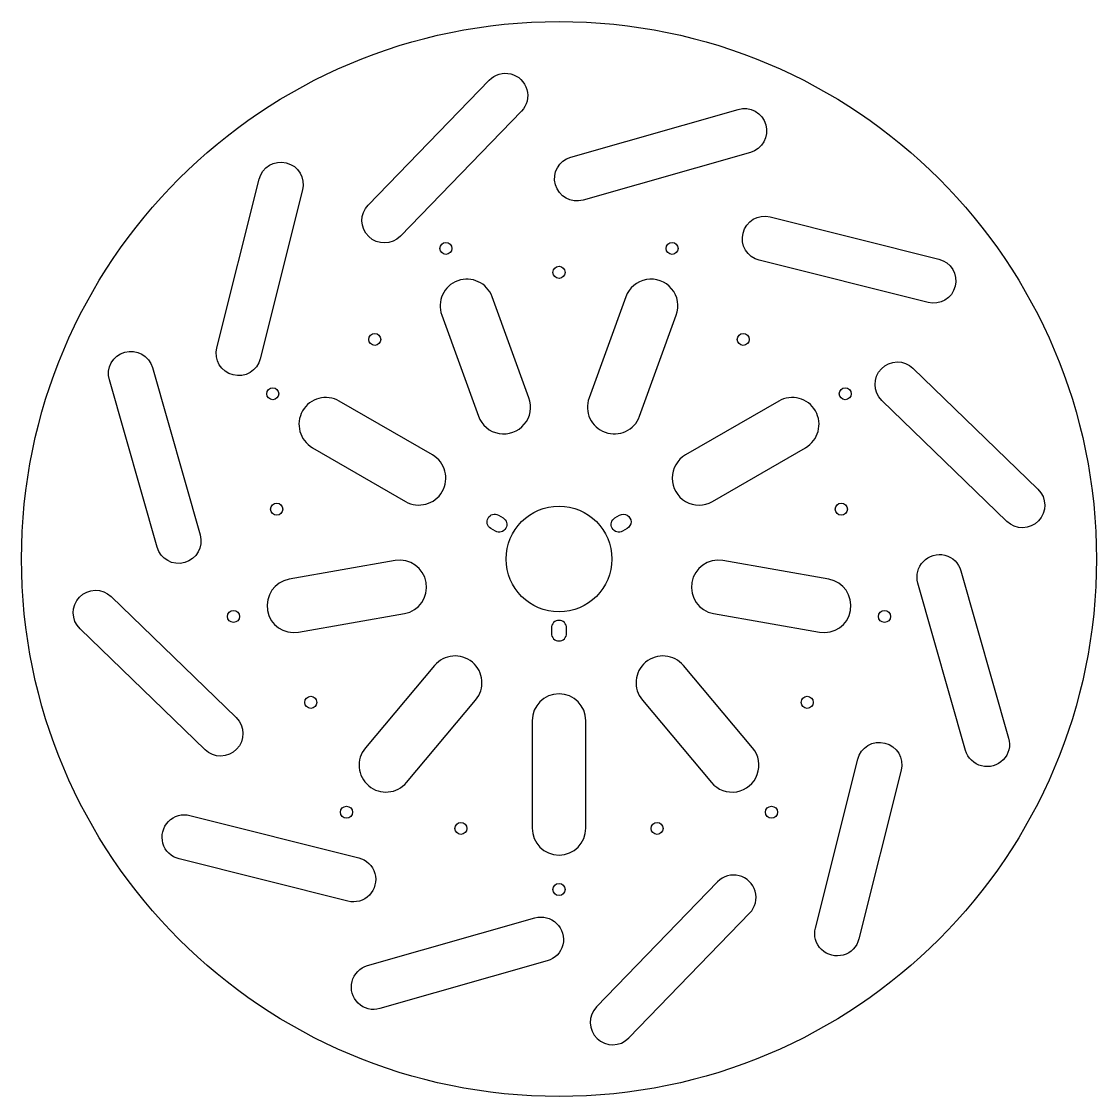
# Model space of a CAD drawing. Header units: millimetres. Extents: x -300 to 300, y -300 to 300.
import ezdxf

# ---------------------------------------------------------------- set-up
doc = ezdxf.new("R2010")
doc.units = ezdxf.units.MM
doc.layers.get('0').update_dxf_attribs({"linetype": 'CONTINUOUS'})

msp = doc.modelspace()

# ---------------------------------------------------------------- linework, layer by layer
for points in [[(-106.48, 197.58), (-38.91, 267.33, -1), (-20.96, 249.94), (-88.53, 180.19, -1)], [(6.57, 224.35), (99.97, 250.97, -1), (106.82, 226.93), (13.43, 200.31, -1)], [(-191.01, 117.87), (-167.36, 212.06, -1), (-143.12, 205.97), (-166.76, 111.78, -1)], [(117.87, 191.01), (212.06, 167.36, -1), (205.97, 143.12), (111.78, 166.76, -1)], [(-37.29, 146.32, 1), (-65.48, 136.06), (-44.96, 79.68, 1), (-16.77, 89.94)], [(65.48, 136.06, 1), (37.29, 146.32), (16.77, 89.94, 1), (44.96, 79.68)], [(-224.35, 6.57), (-250.97, 99.97, -1), (-226.93, 106.82), (-200.31, 13.43, -1)], [(197.58, 106.48), (267.33, 38.91, -1), (249.94, 20.96), (180.19, 88.53, -1)], [(-122.62, 88.12, 1), (-137.62, 62.13), (-85.66, 32.13, 1), (-70.66, 58.12)], [(137.62, 62.13, 1), (122.62, 88.12), (70.66, 58.12, 1), (85.66, 32.13)], [(-35.47, 15.57), (-38.07, 17.07, -1), (-33.82, 24.43), (-31.22, 22.93, -1)], [(31.22, 22.93), (33.82, 24.43, -1), (38.07, 17.07), (35.47, 15.57, -1)], [(224.35, -6.57), (250.97, -99.97, -1), (226.93, -106.82), (200.31, -13.43, -1)], [(-150.57, -11.32, 1), (-145.36, -40.86), (-86.27, -30.44, 1), (-91.48, -0.9)], [(145.36, -40.86, 1), (150.57, -11.32), (91.48, -0.9, 1), (86.27, -30.44)], [(-197.58, -106.48), (-267.33, -38.91, -1), (-249.94, -20.96), (-180.19, -88.53, -1)], [(-4.25, -41.5, 1), (4.25, -41.5), (4.25, -38.5, 1), (-4.25, -38.5)], [(-108.07, -105.46, 1), (-85.09, -124.74), (-46.52, -78.78, 1), (-69.5, -59.49)], [(85.09, -124.74, 1), (108.07, -105.46), (69.5, -59.49, 1), (46.52, -78.78)], [(15, -90.25, 1), (-15, -90.25), (-15, -150.25, 1), (15, -150.25)], [(191.01, -117.87), (167.36, -212.06, -1), (143.12, -205.97), (166.76, -111.78, -1)], [(-117.87, -191.01), (-212.06, -167.36, -1), (-205.97, -143.12), (-111.78, -166.76, -1)], [(106.48, -197.58, 1), (88.53, -180.19), (20.96, -249.94, 1), (38.91, -267.33)], [(-6.57, -224.35), (-99.97, -250.97, -1), (-106.82, -226.93), (-13.43, -200.31, -1)]]:
    msp.add_lwpolyline(points, format="xyb", close=True)
for centre, radius in [((0, 0), 300), ((-63.1, 173.37), 3.37), ((63.1, 173.37), 3.37), ((0, 160), 3.37), ((-102.85, 122.57), 3.37), ((102.85, 122.57), 3.37), ((-159.78, 92.25), 3.37), ((159.78, 92.25), 3.37), ((-157.57, 27.78), 3.37), ((157.57, 27.78), 3.37), ((0, 0), 29.5), ((-181.7, -32.04), 3.37), ((181.7, -32.04), 3.37), ((-138.56, -80), 3.37), ((138.56, -80), 3.37), ((-118.59, -141.34), 3.37), ((118.59, -141.34), 3.37), ((-54.72, -150.35), 3.37), ((54.72, -150.35), 3.37), ((0, -184.5), 3.38)]:
    msp.add_circle(centre, radius)

doc.saveas('drawing.dxf')
